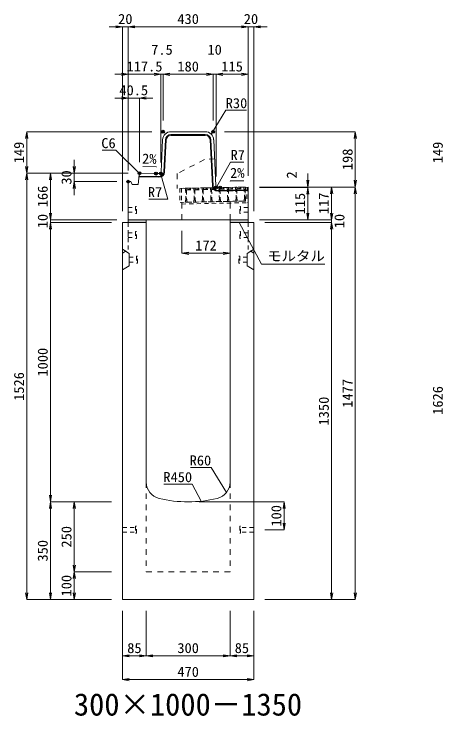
# Model space of a CAD drawing. Units: millimetres at full size. Extents: x -22536 to 51867, y -19720 to 38340.
# Drawn here: x 21276 to 22813, y -15486 to -12974 of the extents above; entities that cross this region are included whole.
import ezdxf
from ezdxf.enums import TextEntityAlignment as Align

# ---------------------------------------------------------------- set-up
doc = ezdxf.new("R2010")
doc.units = ezdxf.units.MM
doc.header["$LTSCALE"] = 20
doc.header["$PDMODE"] = 32
doc.header["$PDSIZE"] = 10
doc.linetypes.add('USER1', pattern=[2, 1, -1])
doc.linetypes.add('USER2', pattern=[1.35, 0.75, -0.6])
for name, color, linetype, lineweight in [('インサート', 3, 'USER2', 9), ('グレーチング', 7, 'USER2', 5), ('モルタル', 7, 'Continuous', 9), ('受枠', 3, 'USER2', 9), ('寸法線', 7, 'Continuous', 13), ('引出線', 4, 'Continuous', 13), ('本体', 2, 'Continuous', 13), ('目地', 132, 'Continuous', 5)]:
    doc.layers.add(name, color=color, linetype=linetype, lineweight=lineweight)
doc.layers.add('作業エリア', color=11, linetype='Continuous')
doc.layers.add('文字', color=7, linetype='Continuous')
doc.styles.add('ＭＳ 明朝', font='')
doc.styles.get('ＭＳ 明朝').set_extended_font_data('MS Mincho')

# ---------------------------------------------------------------- blocks, each defined once
blk = doc.blocks.new('open_arrow')
at = {"color": 0, "linetype": 'Continuous', "lineweight": -2}
blk.add_lwpolyline([(7.5, 1.25), (0, 0), (7.5, -1.25)], dxfattribs=at)

msp = doc.modelspace()

# ---------------------------------------------------------------- hatches: boundary and pattern name
at = {"layer": 'モルタル'}
for points in [[(21750, -13720), (21750, -13710), (21685, -13710), (21685, -13720)], [(22115, -13720), (22115, -13710), (22050, -13710), (22050, -13720)]]:
    msp.add_hatch(color=256, dxfattribs=at).paths.add_polyline_path(points)

# ---------------------------------------------------------------- linework, layer by layer
at = {"layer": 'インサート'}
for p, q in [((21685, -13666.5), (21712, -13666.5)), ((21685, -13666.5), (21685, -13683.5)), ((21715, -13662.5), (21712, -13662.5)), ((21712, -13662.5), (21712, -13687.5)), ((21715, -13687.5), (21715, -13662.5)), ((22085, -13662.5), (22088, -13662.5)), ((22085, -13687.5), (22085, -13662.5)), ((22088, -13662.5), (22088, -13687.5)), ((22115, -13666.5), (22088, -13666.5)), ((22115, -13666.5), (22115, -13683.5)), ((21685, -13683.5), (21712, -13683.5)), ((21712, -13687.5), (21715, -13687.5)), ((22088, -13687.5), (22085, -13687.5)), ((22115, -13683.5), (22088, -13683.5)), ((21685, -13756.5), (21712, -13756.5)), ((21685, -13756.5), (21685, -13773.5)), ((21715, -13752.5), (21712, -13752.5)), ((21712, -13752.5), (21712, -13777.5)), ((21715, -13777.5), (21715, -13752.5)), ((22085, -13752.5), (22088, -13752.5)), ((22085, -13777.5), (22085, -13752.5)), ((22088, -13752.5), (22088, -13777.5)), ((22115, -13756.5), (22088, -13756.5)), ((22115, -13756.5), (22115, -13773.5)), ((21685, -13773.5), (21712, -13773.5)), ((21712, -13777.5), (21715, -13777.5)), ((22088, -13777.5), (22085, -13777.5)), ((22115, -13773.5), (22088, -13773.5)), ((21718.2, -13840.5), (21715.2, -13840.5)), ((21715.2, -13840.5), (21715.2, -13865.5)), ((21718.2, -13865.5), (21718.2, -13840.5)), ((22081.8, -13840.5), (22084.8, -13840.5)), ((22081.8, -13865.5), (22081.8, -13840.5)), ((22084.8, -13840.5), (22084.8, -13865.5)), ((21688.2, -13844.5), (21715.2, -13844.5)), ((21688.2, -13844.5), (21688.2, -13861.5)), ((21688.2, -13861.5), (21715.2, -13861.5)), ((21715.2, -13865.5), (21718.2, -13865.5)), ((22084.8, -13865.5), (22081.8, -13865.5)), ((22111.8, -13844.5), (22084.8, -13844.5)), ((22111.8, -13861.5), (22084.8, -13861.5)), ((22111.8, -13844.5), (22111.8, -13861.5)), ((21665, -14811.5), (21712, -14811.5)), ((21665, -14811.5), (21665, -14828.5)), ((21715, -14807.5), (21712, -14807.5)), ((21712, -14807.5), (21712, -14832.5)), ((21715, -14832.5), (21715, -14807.5)), ((22088, -14807.5), (22085, -14807.5)), ((22085, -14807.5), (22085, -14832.5)), ((22088, -14832.5), (22088, -14807.5)), ((22135, -14811.5), (22088, -14811.5)), ((22135, -14828.5), (22135, -14811.5)), ((21665, -14828.5), (21712, -14828.5)), ((21712, -14832.5), (21715, -14832.5)), ((22085, -14832.5), (22088, -14832.5)), ((22135, -14828.5), (22088, -14828.5))]:
    msp.add_line(p, q, dxfattribs=at)
at = {"layer": 'グレーチング'}
for p, q in [((21889.92, -13597.5), (22104.88, -13593.2)), ((21895.04, -13603.4), (21919.92, -13596.9)), ((21895.04, -13603.4), (21920.04, -13602.9)), ((21925.04, -13602.8), (21949.91, -13596.3)), ((21925.04, -13602.8), (21950.03, -13602.3)), ((21955.03, -13602.2), (21979.91, -13595.7)), ((21955.03, -13602.2), (21980.03, -13601.7)), ((21985.03, -13601.6), (22009.9, -13595.1)), ((21985.03, -13601.6), (22010.02, -13601.1)), ((22015.02, -13601), (22039.89, -13594.5)), ((22015.02, -13601), (22040.01, -13600.5)), ((22045.01, -13600.4), (22069.89, -13593.9)), ((22045.01, -13600.4), (22070.01, -13599.9)), ((22075.01, -13599.8), (22099.88, -13593.3)), ((22075.01, -13599.8), (22100, -13599.3)), ((21890.92, -13647.49), (22105.88, -13643.19))]:
    msp.add_line(p, q, dxfattribs=at)
for points in [[(21889.92, -13597.5), (21894.92, -13597.4), (21895.04, -13603.4), (21894.06, -13604.42), (21894.78, -13640.41), (21895.8, -13641.39), (21895.92, -13647.39), (21890.92, -13647.49), (21890.8, -13641.49), (21891.78, -13640.47), (21891.06, -13604.48), (21890.04, -13603.5)], [(21919.92, -13596.9), (21924.92, -13596.8), (21925.04, -13602.8), (21924.06, -13603.82), (21924.78, -13639.81), (21925.8, -13640.79), (21925.92, -13646.79), (21920.92, -13646.89), (21920.8, -13640.89), (21921.78, -13639.87), (21921.06, -13603.88), (21920.04, -13602.9)], [(21949.91, -13596.3), (21954.91, -13596.2), (21955.03, -13602.2), (21954.05, -13603.22), (21954.77, -13639.21), (21955.79, -13640.19), (21955.91, -13646.19), (21950.91, -13646.29), (21950.79, -13640.29), (21951.77, -13639.27), (21951.05, -13603.28), (21950.03, -13602.3)], [(21979.91, -13595.7), (21984.91, -13595.6), (21985.03, -13601.6), (21984.05, -13602.62), (21984.77, -13638.61), (21985.79, -13639.59), (21985.91, -13645.59), (21980.91, -13645.69), (21980.79, -13639.69), (21981.77, -13638.67), (21981.05, -13602.68), (21980.03, -13601.7)], [(22009.9, -13595.1), (22014.9, -13595), (22015.02, -13601), (22014.04, -13602.02), (22014.76, -13638.01), (22015.78, -13638.99), (22015.9, -13644.99), (22010.9, -13645.09), (22010.78, -13639.09), (22011.76, -13638.07), (22011.04, -13602.08), (22010.02, -13601.1)], [(22039.89, -13594.5), (22044.89, -13594.4), (22045.01, -13600.4), (22044.03, -13601.42), (22044.75, -13637.41), (22045.77, -13638.39), (22045.89, -13644.39), (22040.89, -13644.49), (22040.77, -13638.49), (22041.75, -13637.47), (22041.03, -13601.48), (22040.01, -13600.5)], [(22069.89, -13593.9), (22074.89, -13593.8), (22075.01, -13599.8), (22074.03, -13600.82), (22074.75, -13636.81), (22075.77, -13637.79), (22075.89, -13643.79), (22070.89, -13643.89), (22070.77, -13637.89), (22071.75, -13636.87), (22071.03, -13600.88), (22070.01, -13599.9)], [(22099.88, -13593.3), (22104.88, -13593.2), (22105, -13599.2), (22104.02, -13600.22), (22104.74, -13636.21), (22105.76, -13637.19), (22105.88, -13643.19), (22100.88, -13643.29), (22100.76, -13637.29), (22101.74, -13636.27), (22101.02, -13600.28), (22100, -13599.3)]]:
    msp.add_lwpolyline(points, close=True, dxfattribs=at)
at = {"layer": 'モルタル'}
for points in [[(21685, -13710), (21750, -13710), (21750, -13720), (21685, -13720)], [(22050, -13710), (22115, -13710), (22115, -13720), (22050, -13720)]]:
    msp.add_lwpolyline(points, close=True, dxfattribs=at)
at = {"layer": '作業エリア'}
for p in [(21810, -13395), (21990, -13395), (21725.5, -13543.81), (21785, -13545), (21802.5, -13545), (21685, -13573.81), (22000, -13595), (22015, -13595)]:
    msp.add_point(p, dxfattribs=at)
at = {"layer": '受枠'}
for p, q in [((21869.93, -13597.9), (22112.88, -13593.04)), ((21869.93, -13597.9), (21870.93, -13647.89)), ((21875.93, -13597.78), (21877.05, -13653.77)), ((22106.88, -13593.16), (22107.88, -13643.15)), ((22112.88, -13593.04), (22114, -13649.03)), ((21870.93, -13647.89), (22107.88, -13643.15)), ((21877.05, -13653.77), (22114, -13649.03)), ((22050.89, -13644.29), (22051.01, -13650.29))]:
    msp.add_line(p, q, dxfattribs=at)
at = {"layer": '寸法線'}
for p, q in [((21733, -13019.42), (21617, -13019.42)), ((21665, -13680), (21665, -13019.42)), ((21685, -13019.42), (22115, -13019.42)), ((21685, -13533.81), (21685, -13019.42)), ((21685, -13533.81), (21685, -13019.42)), ((22067, -13019.42), (22183, -13019.42)), ((22115, -13553), (22115, -13019.42)), ((22115, -13553), (22115, -13019.42)), ((22135, -13680), (22135, -13019.42)), ((21637, -13189.42), (21802.5, -13189.42)), ((21685, -13533.81), (21685, -13189.42)), ((21754.5, -13189.42), (21858, -13189.42)), ((21802.5, -13505), (21802.5, -13189.42)), ((21802.5, -13505), (21802.5, -13189.42)), ((21810, -13355), (21810, -13189.42)), ((21810, -13189.42), (21990, -13189.42)), ((21810, -13355), (21810, -13189.42)), ((21942, -13189.42), (22048, -13189.42)), ((21990, -13355), (21990, -13189.42)), ((21990, -13355), (21990, -13189.42)), ((22000, -13555), (22000, -13189.42)), ((22000, -13189.42), (22115, -13189.42)), ((22000, -13555), (22000, -13189.42)), ((22115, -13553), (22115, -13189.42)), ((21637, -13274.42), (21773.5, -13274.42)), ((21685, -13533.81), (21685, -13274.42)), ((21725.5, -13503.81), (21725.5, -13274.42)), ((21322.06, -13395), (21322.06, -13543.81)), ((21770, -13395), (21322.06, -13395)), ((22030, -13395), (22498.78, -13395)), ((22498.78, -13395), (22498.78, -13593)), ((21492.06, -13495.81), (21492.06, -13621.81)), ((21685.5, -13543.81), (21322.06, -13543.81)), ((21322.06, -15070), (21322.06, -13543.81)), ((21685.5, -13543.81), (21322.06, -13543.81)), ((21407.06, -13543.81), (21407.06, -13710)), ((21685.5, -13543.81), (21407.06, -13543.81)), ((21685.5, -13543.81), (21492.06, -13543.81)), ((22328.78, -13545), (22328.78, -13643)), ((21645, -13573.81), (21492.06, -13573.81)), ((22155, -13593), (22328.78, -13593)), ((22155, -13593), (22413.78, -13593)), ((22155, -13593), (22498.78, -13593)), ((22155, -13593), (22498.78, -13593)), ((22155, -13595), (22328.78, -13595)), ((22155, -13595), (22328.78, -13595)), ((22328.78, -13595), (22328.78, -13710)), ((22413.78, -13593), (22413.78, -13710)), ((22498.78, -13593), (22498.78, -15070)), ((21407.06, -13662), (21407.06, -13768)), ((22413.78, -13662), (22413.78, -13768)), ((21645, -13710), (21407.06, -13710)), ((21645, -13710), (21407.06, -13710)), ((22155, -13710), (22328.78, -13710)), ((22155, -13710), (22413.78, -13710)), ((22155, -13710), (22413.78, -13710)), ((21625, -13720), (21407.06, -13720)), ((21407.06, -13720), (21407.06, -14720)), ((21625, -13720), (21407.06, -13720)), ((22175, -13720), (22413.78, -13720)), ((22175, -13720), (22413.78, -13720)), ((22413.78, -13720), (22413.78, -15070)), ((21878, -13750), (21878, -13830.23)), ((21878, -13830.23), (22050, -13830.23)), ((21625, -14720), (21407.06, -14720)), ((21407.06, -15070), (21407.06, -14720)), ((21625, -14720), (21407.06, -14720)), ((21492.06, -14720), (21492.06, -14970)), ((21625, -14720), (21492.06, -14720)), ((21940, -14720), (22243.78, -14720)), ((22243.78, -14720), (22243.78, -14820)), ((22175, -14820), (22243.78, -14820)), ((21625, -14970), (21492.06, -14970)), ((21492.06, -14970), (21492.06, -15070)), ((21625, -14970), (21492.06, -14970)), ((21625, -15070), (21322.06, -15070)), ((21625, -15070), (21407.06, -15070)), ((21625, -15070), (21492.06, -15070)), ((22175, -15070), (22413.78, -15070)), ((22175, -15070), (22498.78, -15070)), ((21665, -15110), (21665, -15271.16)), ((21665, -15110), (21665, -15356.16)), ((21750, -15110), (21750, -15271.16)), ((21750, -15110), (21750, -15271.16)), ((22050, -15110), (22050, -15271.16)), ((22050, -15110), (22050, -15271.16)), ((22135, -15110), (22135, -15271.16)), ((22135, -15110), (22135, -15356.16)), ((21665, -15271.16), (21750, -15271.16)), ((21750, -15271.16), (22050, -15271.16)), ((22050, -15271.16), (22135, -15271.16)), ((21665, -15356.16), (22135, -15356.16))]:
    msp.add_line(p, q, dxfattribs=at)
at = {"layer": '引出線'}
for points in [[(21982.14, -13403.26), (22034.6, -13317.93), (22109.27, -13317.93)], [(21728.13, -13546.85), (21640.5, -13461.04), (21592.16, -13461.04)], [(22001.83, -13593.07), (22051.86, -13503.47), (22099.79, -13503.47)], [(21786.1, -13520.96), (21737.36, -13519.98), (21786.11, -13520.96)], [(21800.67, -13543.07), (21827.18, -13636.44), (21759.25, -13636.44)], [(22050.86, -13571.41), (22099.57, -13570.44), (22050.83, -13571.41)], [(22082.5, -13720), (22163.13, -13869.03), (22389.05, -13869.03)], [(22037.07, -14686.68), (21982.66, -14596.79), (21907.98, -14596.79)], [(21946.44, -14717.6), (21914.22, -14656.45), (21813.21, -14656.45)]]:
    msp.add_lwpolyline(points, dxfattribs=at)
at = {"layer": '本体'}
for p, q in [((21838.54, -13395), (21961.46, -13395)), ((21802.83, -13538.35), (21808.57, -13423.5)), ((21999.67, -13588.35), (21991.43, -13423.5)), ((21724.76, -13549.76), (21720.5, -13583.81)), ((21724.76, -13549.76), (21731.5, -13543.93)), ((21731.5, -13543.93), (21785, -13545)), ((21785, -13545), (21795.84, -13545)), ((21685, -13710), (21685, -13573.81)), ((21695, -13573.81), (21685, -13573.81)), ((21700, -13583.81), (21695, -13573.81)), ((21720.5, -13583.81), (21700, -13583.81)), ((22015, -13595), (22006.66, -13595)), ((22115, -13593), (22015, -13595)), ((22115, -13710), (22115, -13593)), ((21685, -13710), (22115, -13710)), ((21665, -13720), (21665, -15070)), ((21665, -13720), (21750, -13720)), ((21750, -13720), (21750, -14649.47)), ((22050, -13720), (22135, -13720)), ((22050, -13720), (22050, -14649.47)), ((22135, -13720), (22135, -15070)), ((21665, -15070), (22135, -15070))]:
    msp.add_line(p, q, dxfattribs=at)
at = {"layer": '本体', "linetype": 'USER1'}
for p, q in [((21994.85, -13492), (21958, -13495)), ((21958, -13495), (21861, -13545)), ((21861, -13545), (21861, -13598.08)), ((22015, -13595), (21861, -13598.08)), ((21878, -13710), (21878, -13647.75)), ((22050, -13710), (22050, -13644.31))]:
    msp.add_line(p, q, dxfattribs=at)
at = {"layer": '本体', "linetype": 'USER2', "lineweight": 9}
for p, q in [((21685, -13817), (21685, -13720)), ((22115, -13817), (22115, -13720)), ((21665, -13829.5), (21685, -13817)), ((22135, -13829.5), (22115, -13817))]:
    msp.add_line(p, q, dxfattribs=at)
at = {"layer": '本体', "lineweight": 9}
for p, q in [((21665, -13816), (21688.2, -13830.5)), ((22134.58, -13816.26), (22111.8, -13830.5)), ((21688.2, -13830.5), (21688.2, -13875.5)), ((22111.8, -13830.5), (22111.8, -13875.5)), ((21688.2, -13875.5), (21665, -13890)), ((22111.8, -13875.5), (22135, -13890))]:
    msp.add_line(p, q, dxfattribs=at)
at = {"layer": '本体', "linetype": 'USER1', "lineweight": 15}
for p, q in [((21750, -14649.47), (21750, -14970)), ((22050, -14649.47), (22050, -14970)), ((21750, -14970), (22050, -14970))]:
    msp.add_line(p, q, dxfattribs=at)
at = {"layer": '本体'}
for centre, radius, start, end in [((21838.54, -13425), 30, 90, 177.13759), ((21961.46, -13425), 30, 2.86241, 90), ((21795.84, -13538), 7, 270, 357.13759), ((22006.66, -13588), 7, 182.86241, 270), ((21810, -14649.47), 60, 180, 256.65764), ((21990, -14649.47), 60, 283.34236, 0), ((21900, -14270), 450, 256.65764, 283.34236)]:
    msp.add_arc(centre, radius, start, end, dxfattribs=at)
at = {"layer": '目地'}
for p, q in [((21838.54, -13405), (21961.46, -13405)), ((21838.54, -13408), (21961.46, -13408)), ((21812.81, -13539.06), (21818.56, -13424)), ((21815.81, -13539.21), (21821.56, -13424.15)), ((21978.44, -13424.15), (21986.69, -13589.16)), ((21981.44, -13424), (21989.69, -13589.01)), ((21723.88, -13556.78), (21795.43, -13558.21)), ((21724.25, -13553.79), (21795.49, -13555.21)), ((22007.01, -13605.16), (22115, -13603)), ((22007.07, -13608.16), (22115, -13606))]:
    msp.add_line(p, q, dxfattribs=at)
for centre, radius, start, end in [((21838.54, -13425), 20, 90, 177.13759), ((21838.54, -13425), 17, 90, 177.13759), ((21961.46, -13425), 20, 2.86241, 90), ((21961.46, -13425), 17, 2.86241, 90), ((21795.83, -13538.22), 20, 268.85424, 357.13759), ((21795.83, -13538.22), 17, 268.85424, 357.13759), ((22006.67, -13588.17), 20, 182.86241, 271.14576), ((22006.67, -13588.17), 17, 182.86241, 271.14576)]:
    msp.add_arc(centre, radius, start, end, dxfattribs=at)

# ---------------------------------------------------------------- block references
at = {"layer": '寸法線', "xscale": 3.2, "yscale": 3.2}
for p, rotation in [((21665, -13019.42), 180), ((22115, -13019.42), 180), ((22115, -13019.42), 180), ((21685, -13189.42), 180), ((21802.5, -13189.42), 180), ((21802.5, -13189.42), 180), ((21990, -13189.42), 180), ((21990, -13189.42), 180), ((22115, -13189.42), 180), ((21685, -13274.42), 180), ((21322.06, -13395), 270), ((22498.78, -13395), 270), ((21322.06, -13543.81), 90), ((21492.06, -13543.81), 90), ((21322.06, -13543.81), 270), ((21407.06, -13543.81), 270), ((21492.06, -13573.81), 270), ((22328.78, -13593), 90), ((22498.78, -13593), 90), ((22328.78, -13595), 270), ((22328.78, -13595), 270), ((22413.78, -13593), 270), ((22498.78, -13593), 270), ((21407.06, -13710), 90), ((21407.06, -13710), 90), ((22328.78, -13710), 90), ((22413.78, -13710), 90), ((22413.78, -13710), 90), ((21407.06, -13720), 270), ((21407.06, -13720), 270), ((22413.78, -13720), 270), ((22413.78, -13720), 270), ((22050, -13830.23), 180), ((21407.06, -14720), 90), ((21407.06, -14720), 270), ((21492.06, -14720), 270), ((22243.78, -14720), 270), ((22243.78, -14820), 90), ((21492.06, -14970), 90), ((21492.06, -14970), 270), ((21322.06, -15070), 90), ((21407.06, -15070), 90), ((21492.06, -15070), 90), ((22413.78, -15070), 90), ((22498.78, -15070), 90), ((21750, -15271.16), 180), ((22050, -15271.16), 180), ((22135, -15271.16), 180), ((22135, -15356.16), 180)]:
    msp.add_blockref('open_arrow', p, dxfattribs=dict(at, rotation=rotation))
for p in [(21685, -13019.42), (21685, -13019.42), (22135, -13019.42), (21810, -13189.42), (21810, -13189.42), (22000, -13189.42), (22000, -13189.42), (21725.5, -13274.42), (21878, -13830.23), (21665, -15271.16), (21750, -15271.16), (22050, -15271.16), (21665, -15356.16)]:
    msp.add_blockref('open_arrow', p, dxfattribs=at)
at = {"layer": '引出線', "xscale": 0.0533, "yscale": 0.0533}
for p, rotation in [((21982.14, -13403.26), 58.4), ((21786.1, -13520.96), 178.9), ((21728.13, -13546.85), 135.6), ((21800.67, -13543.07), 285.9), ((22050.86, -13571.41), 1.1), ((22001.83, -13593.07), 60.8), ((22082.5, -13720), 298.4), ((22037.07, -14686.68), 121.2), ((21946.44, -14717.6), 117.8)]:
    msp.add_blockref('open_arrow', p, dxfattribs=dict(at, rotation=rotation))

# ---------------------------------------------------------------- texts
at = {"layer": '寸法線', "style": 'ＭＳ 明朝', "width": 1.05}
for s, p in [('20', (21675, -12991.42)), ('430', (21900, -12991.42)), ('20', (22125, -12991.42)), ('7.5', (21806.25, -13101.42)), ('10', (21995, -13101.42)), ('117.5', (21743.75, -13161.42)), ('180', (21900, -13161.42)), ('115', (22057.5, -13161.42)), ('40.5', (21705.25, -13246.42)), ('172', (21964, -13802.23)), ('85', (21707.5, -15243.16)), ('300', (21900, -15243.16)), ('85', (22092.5, -15243.16)), ('470', (21900, -15328.16))]:
    msp.add_text(s, height=36.03, dxfattribs=at).set_placement(p, align=Align.MIDDLE_CENTER)
for s, p in [('149', (21294.06, -13469.41)), ('149', (22794.06, -13469.41)), ('198', (22470.78, -13494)), ('30', (21464.06, -13558.81)), ('2', (22270.78, -13549.66)), ('166', (21379.06, -13626.91)), ('115', (22300.78, -13652.5)), ('117', (22385.78, -13651.5)), ('10', (21379.06, -13715)), ('10', (22441.78, -13715)), ('1000', (21379.06, -14220)), ('1526', (21294.06, -14306.91)), ('1477', (22470.78, -14331.5)), ('1626', (22794.06, -14356.91)), ('1350', (22385.78, -14395)), ('100', (22215.78, -14770)), ('250', (21464.06, -14845)), ('350', (21379.06, -14895)), ('100', (21464.06, -15020))]:
    msp.add_text(s, height=36.03, rotation=90, dxfattribs=at).set_placement(p, align=Align.MIDDLE_CENTER)
at = {"layer": '引出線', "style": 'ＭＳ 明朝', "width": 1.05}
for s, p in [('R30', (22034.6, -13274.73)), ('R7', (22051.86, -13460.27)), ('モルタル', (22183.13, -13821.92))]:
    msp.add_text(s, height=36.03, dxfattribs=at).set_placement(p, align=Align.TOP_LEFT)
for s, p in [('C6', (21640.5, -13417.84)), ('R7', (21807.18, -13593.24)), ('R60', (21982.66, -14553.59)), ('R450', (21914.22, -14613.25))]:
    msp.add_text(s, height=36.03, dxfattribs=at).set_placement(p, align=Align.TOP_RIGHT)
msp.add_text('2%', height=36.03, rotation=358.854, dxfattribs=at).set_placement((21787.05, -13474.06), align=Align.TOP_RIGHT)
msp.add_text('2%', height=36.03, rotation=1.146, dxfattribs=at).set_placement((22049.89, -13524.52), align=Align.TOP_LEFT)
at = {"layer": '文字', "style": 'ＭＳ 明朝'}
msp.add_text('300×1000－1350', height=80.06, dxfattribs=at).set_placement((21899.52, -15444.97), align=Align.MIDDLE_CENTER)

doc.saveas('drawing.dxf')
